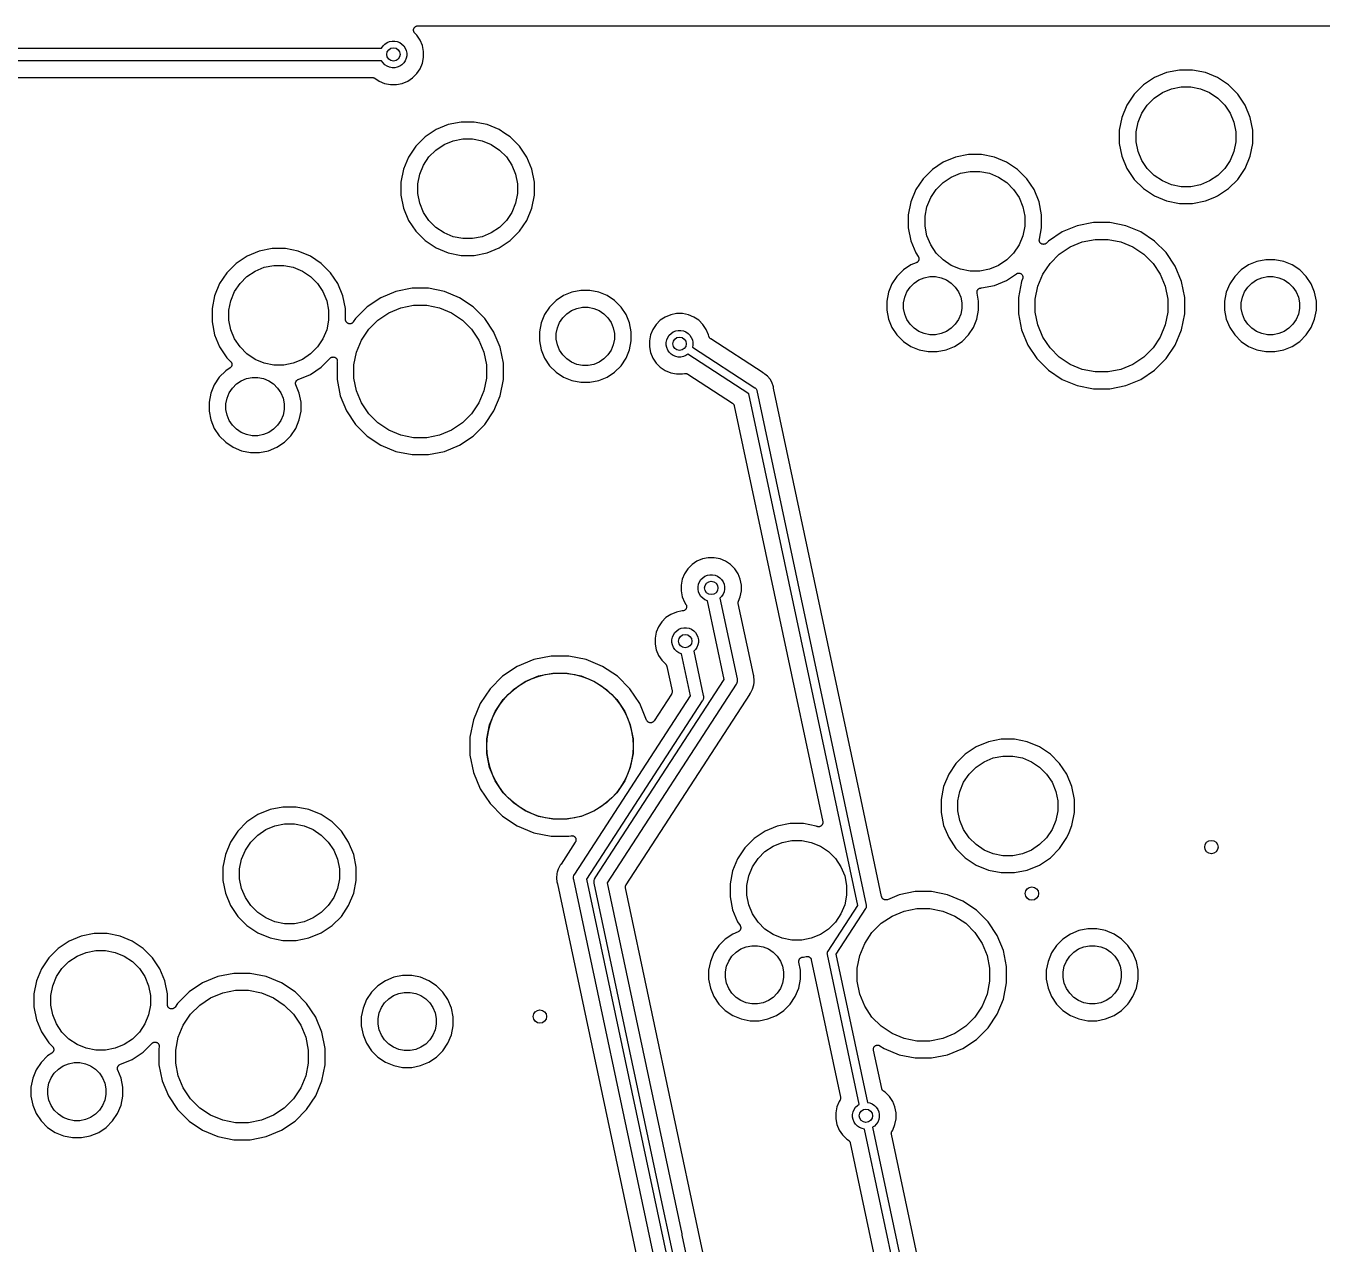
# Model space of a CAD drawing. Extents: x 59 to 2996, y -153 to 1402.
# Drawn here: x 698.1 to 737.1, y 672.34 to 708.99 of the extents above; entities that cross this region are included whole.
import ezdxf

# ---------------------------------------------------------------- set-up
doc = ezdxf.new("R2010")
doc.units = 0
doc.layers.get('0').update_dxf_attribs({"linetype": 'CONTINUOUS'})
doc.layers.add('BLACK', color=7, linetype='CONTINUOUS')

msp = doc.modelspace()

# ---------------------------------------------------------------- linework, layer by layer
at = {"color": 2, "linetype": 'Continuous'}
msp.add_circle((714.168, 687.32), 2.2, dxfattribs=at)
at = {"layer": 'BLACK', "linetype": 'Continuous'}
for points in [[(696.89, 707.435), (708.53, 707.435), (708.53, 707.435), (708.53, 707.435), (708.53, 707.435), (708.531, 707.435), (708.543, 707.434), (708.555, 707.432), (708.555, 707.432), (708.556, 707.432), (708.567, 707.429), (708.578, 707.425), (708.579, 707.425), (708.58, 707.425), (708.59, 707.419), (708.6, 707.413), (708.727, 707.329), (708.892, 707.26), (709.068, 707.225), (709.246, 707.225), (709.422, 707.26), (709.587, 707.329), (709.736, 707.428), (709.862, 707.555), (709.962, 707.703), (710.03, 707.869), (710.065, 708.044), (710.065, 708.223), (710.03, 708.398), (709.962, 708.563), (709.862, 708.712), (709.801, 708.774), (709.8, 708.775), (709.8, 708.775), (709.8, 708.775), (709.8, 708.775), (709.792, 708.784), (709.784, 708.794), (709.784, 708.794), (709.784, 708.794), (709.779, 708.805), (709.773, 708.816), (709.773, 708.816), (709.773, 708.816), (709.769, 708.828), (709.766, 708.84), (709.766, 708.84), (709.766, 708.84), (709.765, 708.852), (709.764, 708.864), (709.764, 708.865), (709.764, 708.865), (709.765, 708.877), (709.766, 708.889), (709.766, 708.889), (709.766, 708.889), (709.77, 708.901), (709.774, 708.913), (709.774, 708.913), (709.774, 708.913), (709.78, 708.924), (709.785, 708.934), (709.786, 708.935), (709.786, 708.935), (709.794, 708.944), (709.801, 708.954), (709.801, 708.954), (709.802, 708.954), (709.811, 708.962), (709.82, 708.969), (709.821, 708.969), (709.821, 708.969), (709.832, 708.975), (709.842, 708.981), (709.843, 708.981), (709.843, 708.981), (709.854, 708.984), (709.866, 708.988), (709.866, 708.988), (709.866, 708.988), (709.879, 708.989), (709.891, 708.99), (754.871, 708.99)], [(696.327, 708.324), (708.803, 708.324), (708.846, 708.388), (708.902, 708.444), (708.968, 708.488), (709.04, 708.518), (709.118, 708.533), (709.196, 708.533), (709.274, 708.518), (709.346, 708.488), (709.412, 708.444), (709.468, 708.388), (709.511, 708.323), (709.542, 708.25), (709.557, 708.173), (709.557, 708.094), (709.542, 708.017), (709.511, 707.944), (709.468, 707.878), (709.412, 707.823), (709.346, 707.779), (709.274, 707.749), (709.196, 707.733), (709.118, 707.733), (709.04, 707.749), (708.968, 707.779), (708.902, 707.823), (708.846, 707.878), (708.803, 707.943), (696.397, 707.943)], [(725.968, 667.041), (724.139, 675.644), (724.139, 675.646), (724.139, 675.646), (724.139, 675.646), (724.138, 675.658), (724.136, 675.671), (724.136, 675.671), (724.136, 675.671), (724.138, 675.683), (724.139, 675.695), (724.139, 675.695), (724.139, 675.696), (724.143, 675.708), (724.146, 675.719), (724.146, 675.719), (724.146, 675.719), (724.152, 675.73), (724.158, 675.741), (724.158, 675.741), (724.158, 675.741), (724.178, 675.772), (724.247, 675.937), (724.282, 676.112), (724.282, 676.291), (724.247, 676.467), (724.178, 676.632), (724.079, 676.781), (723.952, 676.907), (723.9, 676.942), (723.899, 676.943), (723.89, 676.95), (723.882, 676.957), (723.881, 676.958), (723.88, 676.959), (723.873, 676.967), (723.866, 676.976), (723.865, 676.977), (723.864, 676.978), (723.859, 676.988), (723.854, 676.997), (723.854, 676.999), (723.853, 677), (723.85, 677.011), (723.847, 677.021), (723.601, 678.175), (723.601, 678.177), (723.601, 678.177), (723.601, 678.178), (723.6, 678.19), (723.599, 678.201), (723.599, 678.202), (723.599, 678.202), (723.6, 678.214), (723.601, 678.226), (723.601, 678.227), (723.601, 678.227), (723.605, 678.238), (723.608, 678.25), (723.608, 678.25), (723.609, 678.251), (723.614, 678.261), (723.62, 678.272), (723.62, 678.272), (723.62, 678.273), (723.628, 678.282), (723.635, 678.291), (723.636, 678.291), (723.636, 678.292), (723.646, 678.299), (723.655, 678.307), (723.655, 678.307), (723.656, 678.307), (723.666, 678.313), (723.676, 678.318), (723.677, 678.319), (723.677, 678.319), (723.689, 678.322), (723.7, 678.326), (723.701, 678.326), (723.701, 678.326), (723.713, 678.327), (723.725, 678.328), (723.725, 678.328), (723.726, 678.328), (723.738, 678.327), (723.749, 678.326), (723.75, 678.326), (723.751, 678.326), (723.762, 678.322), (723.773, 678.319), (723.774, 678.319), (723.774, 678.319), (723.785, 678.313), (723.795, 678.308), (723.796, 678.307), (723.796, 678.307), (723.917, 678.226), (724.373, 678.037), (724.856, 677.941), (725.349, 677.941), (725.832, 678.037), (726.288, 678.226), (726.697, 678.5), (727.046, 678.848), (727.32, 679.258), (727.508, 679.713), (727.604, 680.197), (727.604, 680.689), (727.508, 681.173), (727.32, 681.628), (727.046, 682.038), (726.697, 682.387), (726.288, 682.661), (725.832, 682.849), (725.349, 682.945), (724.856, 682.945), (724.373, 682.849), (724.019, 682.702), (724.017, 682.702), (724.006, 682.699), (723.996, 682.695), (723.994, 682.695), (723.993, 682.695), (723.982, 682.694), (723.971, 682.693), (723.97, 682.693), (723.968, 682.693), (723.957, 682.694), (723.946, 682.695), (723.945, 682.695), (723.944, 682.696), (723.933, 682.699), (723.922, 682.702), (723.921, 682.703), (723.92, 682.703), (723.91, 682.708), (723.9, 682.714), (723.9, 682.714), (723.898, 682.715), (723.89, 682.722), (723.881, 682.729), (723.88, 682.73), (723.879, 682.731), (723.872, 682.74), (723.865, 682.748), (723.865, 682.749), (723.864, 682.75), (723.859, 682.76), (723.853, 682.77), (723.853, 682.771), (723.852, 682.772), (723.849, 682.783), (723.846, 682.793), (723.226, 685.707), (723.226, 685.707), (722.227, 690.411), (720.594, 698.093), (720.593, 698.095), (720.593, 698.1), (720.592, 698.105), (720.589, 698.13), (720.58, 698.159), (720.58, 698.159), (720.552, 698.246), (720.552, 698.246), (720.551, 698.249), (720.491, 698.358), (720.411, 698.454), (720.333, 698.516), (720.333, 698.516), (720.313, 698.531), (720.291, 698.543), (720.289, 698.544), (720.285, 698.547), (720.28, 698.549), (718.702, 699.574), (718.7, 699.575), (718.7, 699.575), (718.7, 699.576), (718.691, 699.583), (718.681, 699.591), (718.681, 699.591), (718.681, 699.591), (718.673, 699.601), (718.665, 699.61), (718.665, 699.61), (718.665, 699.611), (718.659, 699.621), (718.654, 699.632), (718.654, 699.632), (718.653, 699.632), (718.65, 699.645), (718.646, 699.656), (718.646, 699.656), (718.646, 699.656), (718.639, 699.692), (718.571, 699.857), (718.471, 700.006), (718.345, 700.133), (718.196, 700.232), (718.031, 700.3), (717.855, 700.335), (717.677, 700.335), (717.501, 700.3), (717.336, 700.232), (717.187, 700.133), (717.061, 700.006), (716.961, 699.857), (716.893, 699.692), (716.858, 699.517), (716.858, 699.338), (716.893, 699.162), (716.961, 698.997), (717.061, 698.848), (717.187, 698.722), (717.336, 698.623), (717.501, 698.554), (717.677, 698.519), (717.855, 698.519), (717.917, 698.531), (717.919, 698.532), (717.93, 698.533), (717.94, 698.534), (717.942, 698.534), (717.943, 698.534), (717.954, 698.533), (717.965, 698.532), (717.967, 698.531), (717.968, 698.531), (717.978, 698.528), (717.989, 698.525), (717.99, 698.524), (717.992, 698.524), (718.001, 698.518), (718.011, 698.513), (719.358, 697.639), (719.358, 697.638), (719.358, 697.638), (719.358, 697.638), (719.36, 697.638), (719.369, 697.63), (719.378, 697.623), (719.378, 697.622), (719.379, 697.622), (719.386, 697.613), (719.394, 697.604), (719.394, 697.603), (719.394, 697.603), (719.4, 697.592), (719.406, 697.582), (719.406, 697.581), (719.406, 697.581), (719.41, 697.57), (719.413, 697.558), (722.072, 685.049), (722.072, 685.048), (722.072, 685.047), (722.073, 685.046), (722.074, 685.035), (722.075, 685.023), (722.075, 685.022), (722.075, 685.022), (722.074, 685.01), (722.072, 684.998), (722.072, 684.998), (722.072, 684.997), (722.069, 684.986), (722.065, 684.974), (722.065, 684.974), (722.065, 684.973), (722.059, 684.963), (722.054, 684.953), (722.053, 684.952), (722.053, 684.952), (722.045, 684.943), (722.038, 684.933), (722.037, 684.933), (722.037, 684.933), (722.028, 684.925), (722.019, 684.918), (722.018, 684.917), (722.018, 684.917), (722.007, 684.911), (721.997, 684.906), (721.996, 684.906), (721.996, 684.905), (721.985, 684.902), (721.973, 684.898), (721.973, 684.898), (721.972, 684.898), (721.96, 684.897), (721.949, 684.896), (721.948, 684.896), (721.948, 684.896), (721.936, 684.897), (721.924, 684.898), (721.923, 684.898), (721.923, 684.898), (721.912, 684.902), (721.9, 684.905), (721.9, 684.905), (721.899, 684.906), (721.878, 684.914), (721.49, 684.991), (721.095, 684.991), (720.707, 684.914), (720.341, 684.763), (720.012, 684.543), (719.733, 684.263), (719.513, 683.935), (719.362, 683.569), (719.284, 683.181), (719.284, 682.786), (719.362, 682.398), (719.513, 682.032), (719.586, 681.924), (719.586, 681.923), (719.586, 681.923), (719.586, 681.923), (719.587, 681.922), (719.592, 681.911), (719.598, 681.901), (719.598, 681.901), (719.598, 681.9), (719.601, 681.889), (719.605, 681.877), (719.605, 681.877), (719.605, 681.876), (719.606, 681.865), (719.607, 681.852), (719.607, 681.852), (719.607, 681.852), (719.606, 681.84), (719.604, 681.828), (719.604, 681.827), (719.604, 681.827), (719.601, 681.816), (719.597, 681.804), (719.597, 681.804), (719.597, 681.803), (719.591, 681.793), (719.585, 681.782), (719.585, 681.782), (719.585, 681.782), (719.577, 681.772), (719.57, 681.763), (719.569, 681.763), (719.569, 681.763), (719.56, 681.755), (719.55, 681.747), (719.55, 681.747), (719.55, 681.747), (719.539, 681.741), (719.529, 681.736), (719.367, 681.669), (719.141, 681.518), (718.948, 681.325), (718.797, 681.098), (718.693, 680.846), (718.639, 680.579), (718.639, 680.307), (718.693, 680.04), (718.797, 679.788), (718.948, 679.561), (719.141, 679.369), (719.367, 679.217), (719.619, 679.113), (719.886, 679.06), (720.159, 679.06), (720.426, 679.113), (720.678, 679.217), (720.904, 679.369), (721.097, 679.561), (721.248, 679.788), (721.352, 680.04), (721.405, 680.307), (721.405, 680.579), (721.357, 680.823), (721.357, 680.824), (721.357, 680.824), (721.357, 680.824), (721.357, 680.825), (721.356, 680.837), (721.355, 680.849), (721.355, 680.849), (721.355, 680.85), (721.356, 680.862), (721.357, 680.873), (721.357, 680.874), (721.357, 680.874), (721.361, 680.886), (721.364, 680.897), (721.365, 680.898), (721.365, 680.898), (721.37, 680.908), (721.376, 680.919), (721.376, 680.919), (721.377, 680.92), (721.384, 680.929), (721.392, 680.938), (721.392, 680.938), (721.393, 680.939), (721.402, 680.946), (721.411, 680.954), (721.412, 680.954), (721.412, 680.954), (721.422, 680.96), (721.433, 680.965), (721.433, 680.965), (721.434, 680.966), (721.445, 680.969), (721.457, 680.973), (721.457, 680.973), (721.458, 680.973), (721.47, 680.974), (721.482, 680.975), (721.49, 680.975), (721.58, 680.993), (721.582, 680.994), (721.593, 680.995), (721.604, 680.996), (721.605, 680.996), (721.606, 680.996), (721.617, 680.994), (721.628, 680.993), (721.63, 680.993), (721.631, 680.993), (721.642, 680.99), (721.652, 680.986), (721.653, 680.985), (721.655, 680.985), (721.664, 680.98), (721.674, 680.974), (721.675, 680.974), (721.676, 680.973), (721.685, 680.966), (721.694, 680.959), (721.694, 680.958), (721.695, 680.957), (721.702, 680.948), (721.709, 680.94), (721.71, 680.939), (721.711, 680.938), (721.716, 680.928), (721.721, 680.918), (721.722, 680.917), (721.722, 680.916), (721.726, 680.905), (721.729, 680.895), (722.608, 676.759), (722.608, 676.758), (722.608, 676.757), (722.608, 676.757), (722.609, 676.745), (722.611, 676.733), (722.611, 676.733), (722.611, 676.733), (722.609, 676.72), (722.608, 676.708), (722.608, 676.708), (722.608, 676.708), (722.605, 676.696), (722.601, 676.685), (722.601, 676.684), (722.601, 676.684), (722.595, 676.673), (722.589, 676.663), (722.589, 676.662), (722.589, 676.662), (722.569, 676.632), (722.5, 676.467), (722.466, 676.291), (722.466, 676.112), (722.5, 675.937), (722.569, 675.772), (722.668, 675.623), (722.795, 675.496), (722.847, 675.462), (722.848, 675.461), (722.857, 675.454), (722.865, 675.447), (722.866, 675.446), (722.867, 675.445), (722.874, 675.436), (722.881, 675.428), (722.882, 675.426), (722.883, 675.425), (722.888, 675.416), (722.893, 675.406), (722.894, 675.405), (722.894, 675.403), (722.897, 675.393), (722.901, 675.382), (724.729, 666.779)], [(725.293, 666.568), (723.331, 675.802), (723.257, 675.817), (723.184, 675.847), (723.119, 675.891), (723.063, 675.947), (723.019, 676.012), (722.989, 676.085), (722.974, 676.162), (722.974, 676.241), (722.989, 676.318), (723.019, 676.391), (723.063, 676.457), (723.119, 676.512), (723.172, 676.548), (722.215, 681.052), (722.213, 681.057), (722.212, 681.065), (722.21, 681.082), (722.211, 681.085), (722.212, 681.106), (722.219, 681.13), (722.228, 681.146), (722.228, 681.146), (722.231, 681.152), (722.235, 681.157), (723.127, 682.531), (719.855, 697.921), (718.018, 699.115), (717.955, 699.073), (717.883, 699.043), (717.805, 699.027), (717.727, 699.027), (717.649, 699.043), (717.577, 699.073), (717.511, 699.117), (717.455, 699.172), (717.412, 699.238), (717.381, 699.311), (717.366, 699.388), (717.366, 699.467), (717.381, 699.544), (717.412, 699.617), (717.455, 699.682), (717.511, 699.738), (717.577, 699.782), (717.649, 699.812), (717.727, 699.827), (717.805, 699.827), (717.883, 699.812), (717.955, 699.782), (718.021, 699.738), (718.077, 699.682), (718.12, 699.617), (718.151, 699.544), (718.166, 699.467), (718.166, 699.388), (718.153, 699.325), (720.03, 698.106), (720.035, 698.103), (720.04, 698.1), (720.04, 698.099), (720.054, 698.088), (720.069, 698.071), (720.07, 698.069), (720.082, 698.048), (720.088, 698.03), (720.088, 698.03), (720.09, 698.024), (720.09, 698.018), (723.381, 682.538), (723.383, 682.532), (723.383, 682.526), (723.383, 682.526), (723.385, 682.508), (723.385, 682.508), (723.383, 682.483), (723.376, 682.459), (723.368, 682.443), (723.368, 682.443), (723.365, 682.438), (723.361, 682.433), (722.469, 681.059), (723.416, 676.601), (723.49, 676.586), (723.563, 676.556), (723.629, 676.512), (723.684, 676.457), (723.728, 676.391), (723.758, 676.318), (723.774, 676.241), (723.774, 676.162), (723.758, 676.085), (723.728, 676.012), (723.684, 675.947), (723.629, 675.891), (723.575, 675.855), (725.538, 666.621)], [(720.399, 663.013), (718.339, 672.706), (716.139, 683.056), (716.139, 683.056), (716.139, 683.056), (716.139, 683.056), (716.138, 683.057), (716.137, 683.069), (716.136, 683.081), (716.136, 683.081), (716.136, 683.082), (716.137, 683.094), (716.138, 683.105), (716.138, 683.106), (716.138, 683.107), (716.142, 683.118), (716.145, 683.129), (716.145, 683.13), (716.146, 683.13), (716.151, 683.141), (716.157, 683.151), (719.876, 688.879), (719.877, 688.881), (719.881, 688.885), (719.884, 688.889), (719.901, 688.911), (719.914, 688.937), (719.914, 688.937), (719.965, 689.034), (720.003, 689.166), (720.009, 689.24), (720.014, 689.303), (720.002, 689.412), (720.002, 689.412), (720.002, 689.412), (719.999, 689.44), (719.991, 689.467), (719.99, 689.468), (719.989, 689.473), (719.987, 689.479), (719.534, 691.612), (719.534, 691.614), (719.534, 691.614), (719.534, 691.614), (719.532, 691.627), (719.531, 691.639), (719.531, 691.639), (719.531, 691.639), (719.532, 691.651), (719.534, 691.663), (719.534, 691.663), (719.534, 691.664), (719.537, 691.676), (719.541, 691.687), (719.541, 691.687), (719.541, 691.687), (719.594, 691.815), (719.629, 691.99), (719.629, 692.169), (719.594, 692.344), (719.525, 692.51), (719.426, 692.658), (719.299, 692.785), (719.151, 692.884), (718.985, 692.953), (718.81, 692.988), (718.631, 692.988), (718.456, 692.953), (718.29, 692.884), (718.142, 692.785), (718.015, 692.658), (717.916, 692.51), (717.847, 692.344), (717.813, 692.169), (717.813, 691.99), (717.847, 691.815), (717.916, 691.649), (717.958, 691.587), (717.958, 691.586), (717.958, 691.586), (717.958, 691.586), (717.959, 691.586), (717.964, 691.575), (717.97, 691.564), (717.97, 691.564), (717.97, 691.564), (717.973, 691.552), (717.977, 691.54), (717.977, 691.54), (717.977, 691.54), (717.978, 691.528), (717.979, 691.516), (717.979, 691.515), (717.979, 691.515), (717.978, 691.503), (717.976, 691.491), (717.976, 691.491), (717.976, 691.49), (717.973, 691.479), (717.969, 691.467), (717.969, 691.467), (717.969, 691.467), (717.963, 691.456), (717.957, 691.445), (717.957, 691.445), (717.957, 691.445), (717.949, 691.436), (717.941, 691.426), (717.941, 691.426), (717.941, 691.426), (717.932, 691.418), (717.922, 691.411), (717.922, 691.411), (717.922, 691.41), (717.911, 691.405), (717.9, 691.399), (717.9, 691.399), (717.9, 691.399), (717.888, 691.395), (717.877, 691.392), (717.876, 691.392), (717.876, 691.392), (717.864, 691.391), (717.852, 691.389), (717.846, 691.389), (717.671, 691.355), (717.506, 691.286), (717.357, 691.187), (717.23, 691.06), (717.131, 690.912), (717.063, 690.746), (717.028, 690.571), (717.028, 690.392), (717.063, 690.217), (717.131, 690.051), (717.23, 689.903), (717.349, 689.784), (717.35, 689.783), (717.357, 689.774), (717.364, 689.766), (717.365, 689.765), (717.365, 689.764), (717.37, 689.754), (717.376, 689.744), (717.376, 689.743), (717.377, 689.742), (717.38, 689.731), (717.383, 689.721), (717.54, 688.982), (717.54, 688.982), (717.54, 688.982), (717.54, 688.982), (717.541, 688.98), (717.542, 688.969), (717.543, 688.957), (717.543, 688.956), (717.543, 688.956), (717.542, 688.944), (717.541, 688.932), (717.541, 688.932), (717.541, 688.931), (717.537, 688.92), (717.534, 688.908), (717.534, 688.908), (717.533, 688.907), (717.528, 688.897), (717.523, 688.886), (716.999, 688.081), (716.998, 688.079), (716.998, 688.079), (716.998, 688.078), (716.99, 688.069), (716.983, 688.06), (716.982, 688.06), (716.982, 688.059), (716.973, 688.052), (716.963, 688.044), (716.963, 688.044), (716.962, 688.044), (716.952, 688.038), (716.942, 688.033), (716.941, 688.032), (716.941, 688.032), (716.929, 688.029), (716.918, 688.025), (716.917, 688.025), (716.917, 688.025), (716.905, 688.024), (716.893, 688.023), (716.893, 688.023), (716.892, 688.023), (716.88, 688.024), (716.868, 688.025), (716.868, 688.025), (716.867, 688.025), (716.856, 688.029), (716.845, 688.032), (716.844, 688.032), (716.844, 688.033), (716.833, 688.038), (716.823, 688.044), (716.822, 688.044), (716.822, 688.044), (716.813, 688.052), (716.804, 688.059), (716.803, 688.06), (716.803, 688.06), (716.795, 688.069), (716.788, 688.078), (716.787, 688.079), (716.787, 688.079), (716.781, 688.09), (716.776, 688.1), (716.776, 688.101), (716.775, 688.101), (716.567, 688.604), (716.271, 689.047), (715.894, 689.424), (715.45, 689.721), (714.957, 689.925), (714.434, 690.029), (713.901, 690.029), (713.378, 689.925), (712.885, 689.721), (712.441, 689.424), (712.064, 689.047), (711.768, 688.604), (711.564, 688.111), (711.459, 687.588), (711.459, 687.054), (711.564, 686.531), (711.768, 686.038), (712.064, 685.595), (712.441, 685.217), (712.885, 684.921), (713.378, 684.717), (713.901, 684.613), (714.434, 684.613), (714.498, 684.626), (714.5, 684.626), (714.512, 684.627), (714.523, 684.628), (714.524, 684.628), (714.525, 684.628), (714.536, 684.627), (714.547, 684.626), (714.549, 684.625), (714.55, 684.625), (714.56, 684.622), (714.571, 684.619), (714.572, 684.618), (714.573, 684.618), (714.583, 684.612), (714.593, 684.607), (714.594, 684.606), (714.595, 684.606), (714.604, 684.599), (714.612, 684.592), (714.613, 684.591), (714.614, 684.59), (714.621, 684.581), (714.628, 684.573), (714.629, 684.572), (714.629, 684.571), (714.635, 684.561), (714.64, 684.551), (714.64, 684.55), (714.641, 684.549), (714.644, 684.538), (714.648, 684.527), (714.648, 684.526), (714.648, 684.525), (714.649, 684.514), (714.65, 684.502), (714.65, 684.501), (714.65, 684.5), (714.649, 684.489), (714.648, 684.478), (714.648, 684.477), (714.648, 684.476), (714.644, 684.465), (714.641, 684.454), (714.641, 684.453), (714.64, 684.452), (714.635, 684.442), (714.63, 684.432), (714.202, 683.774), (714.201, 683.772), (714.198, 683.768), (714.195, 683.764), (714.177, 683.742), (714.164, 683.717), (714.164, 683.717), (714.114, 683.619), (714.088, 683.53), (714.088, 683.53), (714.076, 683.487), (714.064, 683.35), (714.076, 683.242), (714.076, 683.242), (714.08, 683.213), (714.088, 683.187), (714.089, 683.185), (714.09, 683.18), (714.091, 683.175), (718.395, 662.926)], [(719.576, 662.609), (717.466, 672.534), (717.466, 672.534), (717.465, 672.54), (717.277, 673.426), (717.277, 673.426), (715.2, 683.196), (715.197, 683.205), (715.196, 683.214), (715.196, 683.214), (715.193, 683.242), (715.193, 683.246), (715.196, 683.28), (715.207, 683.316), (715.211, 683.324), (715.224, 683.349), (715.23, 683.356), (719.11, 689.331), (718.608, 691.694), (718.604, 691.695), (718.531, 691.725), (718.466, 691.769), (718.41, 691.825), (718.366, 691.89), (718.336, 691.963), (718.321, 692.04), (718.321, 692.119), (718.336, 692.196), (718.366, 692.269), (718.41, 692.335), (718.466, 692.39), (718.531, 692.434), (718.604, 692.464), (718.681, 692.48), (718.76, 692.48), (718.837, 692.464), (718.91, 692.434), (718.976, 692.39), (719.031, 692.335), (719.075, 692.269), (719.105, 692.196), (719.121, 692.119), (719.121, 692.04), (719.105, 691.963), (719.075, 691.89), (719.031, 691.825), (718.98, 691.774), (719.497, 689.342), (719.5, 689.333), (719.501, 689.324), (719.501, 689.324), (719.504, 689.296), (719.504, 689.296), (719.501, 689.259), (719.49, 689.223), (719.478, 689.198), (719.478, 689.198), (719.473, 689.189), (719.467, 689.182), (715.587, 683.207), (717.83, 672.653), (717.839, 672.613), (717.839, 672.613), (719.934, 662.756)], [(719.058, 662.253), (714.582, 683.311), (714.579, 683.32), (714.578, 683.329), (714.578, 683.329), (714.575, 683.357), (714.575, 683.36), (714.577, 683.384), (714.578, 683.394), (714.588, 683.43), (714.606, 683.464), (714.611, 683.471), (718.092, 688.83), (717.823, 690.096), (717.819, 690.097), (717.746, 690.127), (717.681, 690.171), (717.625, 690.226), (717.581, 690.292), (717.551, 690.365), (717.536, 690.442), (717.536, 690.521), (717.551, 690.598), (717.581, 690.671), (717.625, 690.736), (717.681, 690.792), (717.746, 690.836), (717.819, 690.866), (717.896, 690.881), (717.975, 690.881), (718.052, 690.866), (718.125, 690.836), (718.191, 690.792), (718.246, 690.736), (718.29, 690.671), (718.32, 690.598), (718.336, 690.521), (718.336, 690.442), (718.32, 690.365), (718.29, 690.292), (718.246, 690.226), (718.195, 690.176), (718.479, 688.842), (718.482, 688.833), (718.486, 688.795), (718.483, 688.758), (718.477, 688.737), (718.472, 688.722), (718.455, 688.689), (718.449, 688.681), (714.969, 683.322), (719.416, 662.4)]]:
    msp.add_lwpolyline(points, dxfattribs=at)
for points in [[(732.417, 707.584), (732.051, 707.433), (731.722, 707.213), (731.443, 706.933), (731.223, 706.605), (731.072, 706.239), (730.994, 705.851), (730.994, 705.456), (731.072, 705.068), (731.223, 704.702), (731.443, 704.373), (731.722, 704.094), (732.051, 703.874), (732.417, 703.723), (732.805, 703.645), (733.2, 703.645), (733.588, 703.723), (733.874, 703.841), (733.874, 703.841), (733.954, 703.874), (734.283, 704.094), (734.562, 704.373), (734.782, 704.702), (734.933, 705.068), (735.01, 705.456), (735.01, 705.851), (734.933, 706.239), (734.782, 706.605), (734.562, 706.933), (734.283, 707.213), (733.954, 707.433), (733.588, 707.584), (733.2, 707.661), (732.805, 707.661)], [(733.713, 706.983), (733.959, 706.819), (734.168, 706.61), (734.332, 706.364), (734.445, 706.091), (734.502, 705.801), (734.502, 705.506), (734.445, 705.216), (734.332, 704.943), (734.168, 704.697), (733.959, 704.488), (733.713, 704.324), (733.44, 704.211), (733.15, 704.153), (732.855, 704.153), (732.565, 704.211), (732.292, 704.324), (732.046, 704.488), (731.837, 704.697), (731.673, 704.943), (731.56, 705.216), (731.502, 705.506), (731.502, 705.801), (731.56, 706.091), (731.673, 706.364), (731.837, 706.61), (732.046, 706.819), (732.292, 706.983), (732.565, 707.096), (732.855, 707.153), (733.15, 707.153), (733.44, 707.096)], [(710.805, 706.021), (710.44, 705.87), (710.111, 705.65), (709.831, 705.371), (709.611, 705.042), (709.46, 704.676), (709.383, 704.288), (709.383, 703.893), (709.46, 703.505), (709.611, 703.139), (709.831, 702.81), (710.111, 702.531), (710.44, 702.311), (710.805, 702.16), (711.193, 702.082), (711.589, 702.082), (711.977, 702.16), (712.342, 702.311), (712.671, 702.531), (712.951, 702.81), (713.17, 703.139), (713.322, 703.505), (713.399, 703.893), (713.399, 704.288), (713.322, 704.676), (713.17, 705.042), (712.951, 705.371), (712.671, 705.65), (712.509, 705.758), (712.509, 705.758), (712.342, 705.87), (711.977, 706.021), (711.589, 706.098), (711.193, 706.098)], [(712.101, 705.42), (712.347, 705.256), (712.556, 705.047), (712.72, 704.801), (712.833, 704.528), (712.891, 704.238), (712.891, 703.943), (712.833, 703.653), (712.72, 703.38), (712.556, 703.134), (712.347, 702.925), (712.101, 702.761), (711.828, 702.648), (711.539, 702.59), (711.243, 702.59), (710.953, 702.648), (710.68, 702.761), (710.435, 702.925), (710.226, 703.134), (710.062, 703.38), (709.948, 703.653), (709.891, 703.943), (709.891, 704.238), (709.948, 704.528), (710.062, 704.801), (710.226, 705.047), (710.435, 705.256), (710.68, 705.42), (710.953, 705.533), (711.243, 705.59), (711.539, 705.59), (711.828, 705.533)], [(732.68, 701.758), (732.406, 702.168), (732.057, 702.517), (731.648, 702.791), (731.192, 702.979), (730.709, 703.075), (730.216, 703.075), (729.733, 702.979), (729.277, 702.791), (728.868, 702.517), (728.806, 702.455), (728.805, 702.454), (728.805, 702.454), (728.805, 702.454), (728.805, 702.454), (728.795, 702.446), (728.786, 702.439), (728.786, 702.439), (728.785, 702.438), (728.775, 702.433), (728.764, 702.427), (728.764, 702.427), (728.763, 702.427), (728.752, 702.424), (728.74, 702.42), (728.74, 702.42), (728.74, 702.42), (728.727, 702.419), (728.715, 702.418), (728.715, 702.418), (728.715, 702.418), (728.703, 702.419), (728.691, 702.421), (728.69, 702.421), (728.69, 702.421), (728.679, 702.424), (728.667, 702.428), (728.667, 702.428), (728.667, 702.428), (728.656, 702.434), (728.645, 702.44), (728.645, 702.44), (728.645, 702.44), (728.635, 702.448), (728.626, 702.456), (728.626, 702.456), (728.626, 702.456), (728.618, 702.465), (728.61, 702.475), (728.61, 702.475), (728.61, 702.475), (728.605, 702.486), (728.599, 702.497), (728.599, 702.497), (728.599, 702.497), (728.595, 702.509), (728.592, 702.52), (728.592, 702.521), (728.592, 702.521), (728.59, 702.533), (728.589, 702.545), (728.589, 702.545), (728.589, 702.545), (728.59, 702.558), (728.592, 702.57), (728.66, 702.916), (728.66, 703.311), (728.583, 703.699), (728.432, 704.065), (728.212, 704.393), (727.933, 704.673), (727.604, 704.893), (727.238, 705.044), (726.85, 705.121), (726.455, 705.121), (726.067, 705.044), (725.701, 704.893), (725.372, 704.673), (725.093, 704.393), (724.873, 704.065), (724.722, 703.699), (724.644, 703.311), (724.644, 702.916), (724.722, 702.528), (724.873, 702.162), (724.946, 702.054), (724.946, 702.053), (724.946, 702.053), (724.946, 702.053), (724.947, 702.052), (724.952, 702.041), (724.958, 702.031), (724.958, 702.031), (724.958, 702.03), (724.961, 702.019), (724.965, 702.007), (724.965, 702.007), (724.965, 702.006), (724.966, 701.995), (724.967, 701.982), (724.967, 701.982), (724.967, 701.982), (724.966, 701.97), (724.964, 701.958), (724.964, 701.957), (724.964, 701.957), (724.961, 701.946), (724.957, 701.934), (724.957, 701.934), (724.957, 701.933), (724.951, 701.923), (724.945, 701.912), (724.945, 701.912), (724.945, 701.912), (724.937, 701.902), (724.93, 701.893), (724.929, 701.893), (724.929, 701.893), (724.92, 701.885), (724.91, 701.877), (724.91, 701.877), (724.91, 701.877), (724.899, 701.871), (724.889, 701.866), (724.727, 701.799), (724.501, 701.648), (724.308, 701.455), (724.157, 701.228), (724.053, 700.977), (723.999, 700.71), (723.999, 700.437), (724.053, 700.17), (724.157, 699.918), (724.308, 699.692), (724.501, 699.499), (724.727, 699.348), (724.979, 699.244), (725.246, 699.19), (725.519, 699.19), (725.786, 699.244), (726.038, 699.348), (726.264, 699.499), (726.457, 699.692), (726.608, 699.918), (726.712, 700.17), (726.765, 700.437), (726.765, 700.71), (726.717, 700.954), (726.717, 700.955), (726.717, 700.955), (726.717, 700.955), (726.717, 700.955), (726.716, 700.967), (726.715, 700.979), (726.715, 700.98), (726.715, 700.98), (726.716, 700.992), (726.717, 701.004), (726.717, 701.004), (726.717, 701.005), (726.721, 701.016), (726.724, 701.028), (726.725, 701.028), (726.725, 701.028), (726.73, 701.039), (726.736, 701.049), (726.736, 701.05), (726.737, 701.05), (726.744, 701.059), (726.752, 701.069), (726.752, 701.069), (726.753, 701.069), (726.762, 701.077), (726.771, 701.084), (726.772, 701.084), (726.772, 701.085), (726.782, 701.09), (726.793, 701.096), (726.794, 701.096), (726.794, 701.096), (726.805, 701.1), (726.817, 701.103), (726.817, 701.103), (726.818, 701.103), (726.83, 701.104), (726.842, 701.105), (726.85, 701.105), (727.238, 701.183), (727.604, 701.334), (727.9, 701.532), (727.901, 701.533), (727.901, 701.533), (727.901, 701.533), (727.901, 701.533), (727.912, 701.538), (727.923, 701.544), (727.923, 701.544), (727.923, 701.544), (727.935, 701.547), (727.947, 701.551), (727.947, 701.551), (727.947, 701.551), (727.959, 701.552), (727.971, 701.553), (727.971, 701.553), (727.972, 701.553), (727.984, 701.552), (727.996, 701.55), (727.996, 701.55), (727.996, 701.55), (728.008, 701.547), (728.02, 701.543), (728.02, 701.543), (728.02, 701.543), (728.03, 701.537), (728.041, 701.531), (728.042, 701.531), (728.042, 701.531), (728.051, 701.524), (728.06, 701.515), (728.061, 701.515), (728.061, 701.515), (728.068, 701.506), (728.076, 701.496), (728.076, 701.496), (728.076, 701.496), (728.082, 701.485), (728.088, 701.474), (728.088, 701.474), (728.088, 701.474), (728.091, 701.462), (728.095, 701.451), (728.095, 701.45), (728.095, 701.45), (728.096, 701.438), (728.097, 701.426), (728.097, 701.426), (728.097, 701.426), (728.096, 701.413), (728.095, 701.401), (728.095, 701.401), (728.095, 701.401), (728.091, 701.389), (728.088, 701.378), (728.057, 701.303), (727.961, 700.82), (727.961, 700.327), (728.057, 699.844), (728.245, 699.388), (728.519, 698.979), (728.868, 698.63), (729.277, 698.356), (729.733, 698.168), (730.216, 698.072), (730.709, 698.072), (731.192, 698.168), (731.648, 698.356), (732.057, 698.63), (732.099, 698.672), (732.406, 698.979), (732.68, 699.388), (732.868, 699.844), (732.964, 700.327), (732.964, 700.82), (732.868, 701.303)], [(727.363, 704.443), (727.609, 704.279), (727.818, 704.07), (727.982, 703.824), (728.095, 703.551), (728.152, 703.261), (728.152, 702.966), (728.095, 702.676), (727.982, 702.403), (727.818, 702.157), (727.609, 701.948), (727.363, 701.784), (727.09, 701.671), (726.8, 701.613), (726.505, 701.613), (726.215, 701.671), (725.942, 701.784), (725.696, 701.948), (725.487, 702.157), (725.323, 702.403), (725.21, 702.676), (725.152, 702.966), (725.152, 703.261), (725.21, 703.551), (725.323, 703.824), (725.487, 704.07), (725.696, 704.279), (725.942, 704.443), (726.215, 704.556), (726.505, 704.613), (726.8, 704.613), (727.09, 704.556)], [(731.407, 702.34), (731.734, 702.122), (732.011, 701.844), (732.229, 701.518), (732.38, 701.155), (732.456, 700.77), (732.456, 700.377), (732.38, 699.992), (732.229, 699.629), (732.011, 699.302), (731.734, 699.025), (731.407, 698.806), (731.044, 698.656), (730.659, 698.58), (730.266, 698.58), (729.881, 698.656), (729.518, 698.806), (729.191, 699.025), (728.914, 699.302), (728.696, 699.629), (728.545, 699.992), (728.469, 700.377), (728.469, 700.77), (728.545, 701.155), (728.696, 701.518), (728.914, 701.844), (729.191, 702.122), (729.518, 702.34), (729.881, 702.491), (730.266, 702.567), (730.659, 702.567), (731.044, 702.491)], [(705.122, 702.217), (704.757, 702.065), (704.428, 701.845), (704.148, 701.566), (703.928, 701.237), (703.777, 700.871), (703.7, 700.484), (703.7, 700.088), (703.777, 699.7), (703.928, 699.335), (704.148, 699.006), (704.26, 698.893), (704.261, 698.893), (704.261, 698.893), (704.261, 698.893), (704.262, 698.892), (704.269, 698.883), (704.277, 698.873), (704.277, 698.873), (704.277, 698.873), (704.283, 698.862), (704.288, 698.851), (704.288, 698.851), (704.289, 698.851), (704.292, 698.839), (704.295, 698.828), (704.295, 698.827), (704.295, 698.827), (704.296, 698.815), (704.298, 698.803), (704.298, 698.802), (704.298, 698.802), (704.296, 698.79), (704.295, 698.778), (704.295, 698.778), (704.295, 698.777), (704.291, 698.766), (704.288, 698.755), (704.288, 698.754), (704.288, 698.754), (704.282, 698.743), (704.276, 698.733), (704.276, 698.732), (704.276, 698.732), (704.268, 698.723), (704.26, 698.714), (704.26, 698.713), (704.26, 698.713), (704.25, 698.705), (704.241, 698.698), (704.112, 698.611), (703.919, 698.419), (703.768, 698.192), (703.664, 697.941), (703.611, 697.673), (703.611, 697.401), (703.664, 697.134), (703.768, 696.882), (703.919, 696.656), (704.112, 696.463), (704.338, 696.312), (704.59, 696.207), (704.857, 696.154), (705.13, 696.154), (705.397, 696.207), (705.649, 696.312), (705.875, 696.463), (706.068, 696.656), (706.219, 696.882), (706.323, 697.134), (706.377, 697.401), (706.377, 697.673), (706.323, 697.941), (706.221, 698.188), (706.221, 698.188), (706.221, 698.188), (706.221, 698.188), (706.22, 698.189), (706.217, 698.201), (706.214, 698.212), (706.214, 698.213), (706.214, 698.213), (706.213, 698.225), (706.211, 698.237), (706.211, 698.237), (706.211, 698.238), (706.213, 698.25), (706.214, 698.261), (706.214, 698.262), (706.214, 698.262), (706.218, 698.274), (706.221, 698.285), (706.221, 698.286), (706.222, 698.286), (706.227, 698.296), (706.233, 698.307), (706.233, 698.307), (706.234, 698.308), (706.241, 698.317), (706.249, 698.326), (706.249, 698.326), (706.249, 698.327), (706.259, 698.334), (706.268, 698.342), (706.268, 698.342), (706.269, 698.342), (706.279, 698.348), (706.29, 698.353), (706.659, 698.506), (706.988, 698.726), (707.254, 698.992), (707.255, 698.993), (707.255, 698.993), (707.255, 698.993), (707.255, 698.993), (707.265, 699.001), (707.274, 699.009), (707.274, 699.009), (707.274, 699.009), (707.285, 699.014), (707.296, 699.02), (707.296, 699.02), (707.296, 699.02), (707.308, 699.024), (707.32, 699.027), (707.32, 699.027), (707.32, 699.027), (707.332, 699.028), (707.345, 699.029), (707.345, 699.029), (707.345, 699.029), (707.357, 699.028), (707.369, 699.027), (707.369, 699.027), (707.37, 699.027), (707.381, 699.023), (707.393, 699.019), (707.393, 699.019), (707.393, 699.019), (707.404, 699.013), (707.415, 699.008), (707.415, 699.007), (707.415, 699.007), (707.424, 698.999), (707.434, 698.992), (707.434, 698.992), (707.434, 698.991), (707.442, 698.982), (707.449, 698.972), (707.449, 698.972), (707.45, 698.972), (707.455, 698.962), (707.461, 698.951), (707.461, 698.95), (707.461, 698.95), (707.464, 698.939), (707.468, 698.927), (707.468, 698.927), (707.468, 698.927), (707.469, 698.915), (707.471, 698.902), (707.471, 698.902), (707.471, 698.902), (707.469, 698.89), (707.468, 698.877), (707.461, 698.84), (707.461, 698.347), (707.557, 697.864), (707.745, 697.408), (708.019, 696.999), (708.368, 696.65), (708.777, 696.376), (709.233, 696.188), (709.716, 696.091), (710.209, 696.091), (710.692, 696.188), (711.148, 696.376), (711.557, 696.65), (711.906, 696.999), (712.18, 697.408), (712.368, 697.864), (712.464, 698.347), (712.464, 698.84), (712.368, 699.323), (712.192, 699.75), (712.192, 699.75), (712.18, 699.778), (711.906, 700.188), (711.557, 700.537), (711.148, 700.811), (710.692, 700.999), (710.209, 701.095), (709.716, 701.095), (709.233, 700.999), (708.777, 700.811), (708.368, 700.537), (708.019, 700.188), (707.948, 700.082), (707.947, 700.081), (707.947, 700.081), (707.947, 700.081), (707.947, 700.081), (707.939, 700.071), (707.932, 700.062), (707.931, 700.062), (707.931, 700.062), (707.922, 700.054), (707.912, 700.046), (707.912, 700.046), (707.912, 700.046), (707.901, 700.041), (707.89, 700.035), (707.89, 700.035), (707.89, 700.035), (707.878, 700.031), (707.866, 700.028), (707.866, 700.028), (707.866, 700.028), (707.854, 700.027), (707.842, 700.026), (707.842, 700.026), (707.841, 700.026), (707.829, 700.027), (707.817, 700.028), (707.817, 700.028), (707.817, 700.028), (707.805, 700.032), (707.793, 700.036), (707.793, 700.036), (707.793, 700.036), (707.783, 700.042), (707.772, 700.047), (707.772, 700.048), (707.771, 700.048), (707.762, 700.055), (707.753, 700.063), (707.752, 700.063), (707.752, 700.063), (707.745, 700.073), (707.737, 700.082), (707.737, 700.083), (707.737, 700.083), (707.731, 700.093), (707.725, 700.104), (707.725, 700.104), (707.725, 700.105), (707.722, 700.116), (707.718, 700.128), (707.718, 700.128), (707.718, 700.128), (707.717, 700.141), (707.716, 700.153), (707.716, 700.484), (707.638, 700.871), (707.487, 701.237), (707.267, 701.566), (706.988, 701.845), (706.659, 702.065), (706.293, 702.217), (705.905, 702.294), (705.51, 702.294)], [(735.139, 701.903), (734.887, 701.799), (734.661, 701.648), (734.468, 701.455), (734.317, 701.228), (734.213, 700.977), (734.159, 700.71), (734.159, 700.437), (734.213, 700.17), (734.317, 699.918), (734.468, 699.692), (734.661, 699.499), (734.887, 699.348), (735.139, 699.244), (735.406, 699.19), (735.679, 699.19), (735.946, 699.244), (736.198, 699.348), (736.424, 699.499), (736.617, 699.692), (736.768, 699.918), (736.872, 700.17), (736.925, 700.437), (736.925, 700.71), (736.872, 700.977), (736.768, 701.228), (736.617, 701.455), (736.424, 701.648), (736.198, 701.799), (735.946, 701.903), (735.679, 701.956), (735.406, 701.956)], [(706.418, 701.615), (706.664, 701.451), (706.873, 701.242), (707.037, 700.996), (707.15, 700.723), (707.208, 700.433), (707.208, 700.138), (707.15, 699.848), (707.037, 699.575), (706.873, 699.33), (706.664, 699.121), (706.418, 698.956), (706.145, 698.843), (705.855, 698.786), (705.56, 698.786), (705.27, 698.843), (704.997, 698.956), (704.751, 699.121), (704.543, 699.33), (704.378, 699.575), (704.265, 699.848), (704.208, 700.138), (704.208, 700.433), (704.265, 700.723), (704.378, 700.996), (704.543, 701.242), (704.751, 701.451), (704.997, 701.615), (705.27, 701.728), (705.56, 701.786), (705.855, 701.786), (706.145, 701.728)], [(725.797, 701.349), (725.94, 701.253), (726.062, 701.131), (726.158, 700.988), (726.224, 700.829), (726.257, 700.66), (726.257, 700.487), (726.224, 700.318), (726.158, 700.159), (726.062, 700.016), (725.94, 699.894), (725.797, 699.798), (725.638, 699.732), (725.469, 699.698), (725.296, 699.698), (725.127, 699.732), (724.968, 699.798), (724.825, 699.894), (724.703, 700.016), (724.607, 700.159), (724.541, 700.318), (724.507, 700.487), (724.507, 700.66), (724.541, 700.829), (724.607, 700.988), (724.703, 701.131), (724.825, 701.253), (724.968, 701.349), (725.127, 701.415), (725.296, 701.448), (725.469, 701.448), (725.638, 701.415)], [(735.957, 701.349), (736.1, 701.253), (736.222, 701.131), (736.318, 700.988), (736.384, 700.829), (736.417, 700.66), (736.417, 700.487), (736.384, 700.318), (736.318, 700.159), (736.222, 700.016), (736.1, 699.894), (735.957, 699.798), (735.798, 699.732), (735.629, 699.698), (735.456, 699.698), (735.287, 699.732), (735.128, 699.798), (734.985, 699.894), (734.863, 700.016), (734.767, 700.159), (734.701, 700.318), (734.667, 700.487), (734.667, 700.66), (734.701, 700.829), (734.767, 700.988), (734.863, 701.131), (734.985, 701.253), (735.128, 701.349), (735.287, 701.415), (735.456, 701.448), (735.629, 701.448), (735.798, 701.415)], [(714.528, 700.979), (714.276, 700.875), (714.05, 700.724), (713.857, 700.531), (713.706, 700.305), (713.602, 700.053), (713.548, 699.786), (713.548, 699.513), (713.602, 699.246), (713.706, 698.994), (713.857, 698.768), (714.05, 698.575), (714.276, 698.424), (714.528, 698.32), (714.795, 698.267), (715.068, 698.267), (715.335, 698.32), (715.587, 698.424), (715.813, 698.575), (716.006, 698.768), (716.157, 698.994), (716.261, 699.246), (716.314, 699.513), (716.314, 699.786), (716.261, 700.053), (716.157, 700.305), (716.006, 700.531), (715.905, 700.632), (715.905, 700.632), (715.813, 700.724), (715.587, 700.875), (715.335, 700.979), (715.068, 701.033), (714.795, 701.033)], [(710.907, 700.36), (711.234, 700.142), (711.511, 699.864), (711.729, 699.538), (711.88, 699.175), (711.956, 698.79), (711.956, 698.397), (711.88, 698.012), (711.729, 697.649), (711.511, 697.322), (711.234, 697.045), (710.907, 696.826), (710.544, 696.676), (710.159, 696.599), (709.766, 696.599), (709.381, 696.676), (709.018, 696.826), (708.691, 697.045), (708.414, 697.322), (708.196, 697.649), (708.045, 698.012), (707.969, 698.397), (707.969, 698.79), (708.045, 699.175), (708.196, 699.538), (708.414, 699.864), (708.691, 700.142), (709.018, 700.36), (709.381, 700.511), (709.766, 700.587), (710.159, 700.587), (710.544, 700.511)], [(715.346, 700.425), (715.489, 700.329), (715.611, 700.207), (715.707, 700.064), (715.773, 699.905), (715.806, 699.736), (715.806, 699.563), (715.773, 699.394), (715.707, 699.235), (715.611, 699.092), (715.489, 698.97), (715.346, 698.874), (715.187, 698.808), (715.018, 698.775), (714.845, 698.775), (714.676, 698.808), (714.517, 698.874), (714.374, 698.97), (714.252, 699.092), (714.156, 699.235), (714.09, 699.394), (714.056, 699.563), (714.056, 699.736), (714.09, 699.905), (714.156, 700.064), (714.252, 700.207), (714.374, 700.329), (714.517, 700.425), (714.676, 700.491), (714.845, 700.525), (715.018, 700.525), (715.187, 700.491)], [(705.408, 698.313), (705.551, 698.217), (705.673, 698.095), (705.769, 697.952), (705.835, 697.792), (705.869, 697.623), (705.869, 697.451), (705.835, 697.282), (705.769, 697.123), (705.673, 696.979), (705.551, 696.858), (705.408, 696.762), (705.249, 696.696), (705.08, 696.662), (704.907, 696.662), (704.738, 696.696), (704.579, 696.762), (704.436, 696.858), (704.314, 696.979), (704.218, 697.123), (704.152, 697.282), (704.119, 697.451), (704.119, 697.623), (704.152, 697.792), (704.218, 697.952), (704.314, 698.095), (704.436, 698.217), (704.579, 698.313), (704.738, 698.379), (704.907, 698.412), (705.08, 698.412), (705.249, 698.379)], [(715.21, 689.271), (715.57, 689.03), (715.876, 688.723), (716.117, 688.363), (716.283, 687.963), (716.367, 687.538), (716.367, 687.104), (716.283, 686.679), (716.117, 686.279), (715.876, 685.918), (715.57, 685.612), (715.21, 685.371), (714.809, 685.205), (714.384, 685.121), (713.951, 685.121), (713.526, 685.205), (713.125, 685.371), (712.765, 685.612), (712.459, 685.918), (712.218, 686.279), (712.052, 686.679), (711.967, 687.104), (711.967, 687.538), (712.052, 687.963), (712.218, 688.363), (712.459, 688.723), (712.765, 689.03), (713.125, 689.271), (713.526, 689.436), (713.951, 689.521), (714.384, 689.521), (714.809, 689.436)], [(727.057, 687.454), (726.691, 687.303), (726.362, 687.083), (726.083, 686.803), (725.863, 686.475), (725.712, 686.109), (725.634, 685.721), (725.634, 685.326), (725.712, 684.938), (725.863, 684.572), (726.083, 684.243), (726.362, 683.964), (726.691, 683.744), (727.057, 683.593), (727.445, 683.515), (727.84, 683.515), (728.228, 683.593), (728.594, 683.744), (728.923, 683.964), (729.202, 684.243), (729.422, 684.572), (729.484, 684.722), (729.484, 684.722), (729.573, 684.938), (729.65, 685.326), (729.65, 685.721), (729.573, 686.109), (729.422, 686.475), (729.202, 686.803), (728.923, 687.083), (728.594, 687.303), (728.228, 687.454), (727.84, 687.531), (727.445, 687.531)], [(728.353, 686.853), (728.599, 686.689), (728.808, 686.48), (728.972, 686.234), (729.085, 685.961), (729.142, 685.671), (729.142, 685.376), (729.085, 685.086), (728.972, 684.813), (728.808, 684.567), (728.599, 684.358), (728.353, 684.194), (728.08, 684.081), (727.79, 684.023), (727.495, 684.023), (727.205, 684.081), (726.932, 684.194), (726.686, 684.358), (726.477, 684.567), (726.313, 684.813), (726.2, 685.086), (726.142, 685.376), (726.142, 685.671), (726.2, 685.961), (726.313, 686.234), (726.477, 686.48), (726.686, 686.689), (726.932, 686.853), (727.205, 686.966), (727.495, 687.023), (727.79, 687.023), (728.08, 686.966)], [(705.445, 685.411), (705.08, 685.26), (704.751, 685.04), (704.471, 684.761), (704.251, 684.432), (704.1, 684.066), (704.023, 683.678), (704.023, 683.283), (704.1, 682.895), (704.251, 682.529), (704.471, 682.2), (704.751, 681.921), (705.08, 681.701), (705.445, 681.55), (705.833, 681.472), (706.229, 681.472), (706.617, 681.55), (706.982, 681.701), (707.311, 681.921), (707.591, 682.2), (707.81, 682.529), (707.962, 682.895), (708.039, 683.283), (708.039, 683.678), (707.962, 684.066), (707.81, 684.432), (707.591, 684.761), (707.311, 685.04), (706.982, 685.26), (706.617, 685.411), (706.229, 685.488), (705.833, 685.488)], [(706.741, 684.81), (706.987, 684.646), (707.196, 684.437), (707.36, 684.191), (707.473, 683.918), (707.531, 683.628), (707.531, 683.333), (707.473, 683.043), (707.36, 682.77), (707.196, 682.524), (706.987, 682.315), (706.741, 682.151), (706.468, 682.038), (706.179, 681.98), (705.883, 681.98), (705.593, 682.038), (705.32, 682.151), (705.075, 682.315), (704.866, 682.524), (704.702, 682.77), (704.588, 683.043), (704.531, 683.333), (704.531, 683.628), (704.588, 683.918), (704.702, 684.191), (704.866, 684.437), (705.075, 684.646), (705.32, 684.81), (705.593, 684.923), (705.883, 684.98), (706.179, 684.98), (706.468, 684.923)], [(722.003, 684.313), (722.249, 684.149), (722.458, 683.94), (722.622, 683.694), (722.735, 683.421), (722.792, 683.131), (722.792, 682.836), (722.735, 682.546), (722.622, 682.273), (722.458, 682.027), (722.249, 681.818), (722.003, 681.654), (721.73, 681.541), (721.44, 681.483), (721.145, 681.483), (720.855, 681.541), (720.582, 681.654), (720.336, 681.818), (720.127, 682.027), (719.963, 682.273), (719.85, 682.546), (719.792, 682.836), (719.792, 683.131), (719.85, 683.421), (719.963, 683.694), (720.127, 683.94), (720.336, 684.149), (720.582, 684.313), (720.855, 684.426), (721.145, 684.483), (721.44, 684.483), (721.73, 684.426)], [(726.047, 682.21), (726.374, 681.992), (726.651, 681.714), (726.869, 681.388), (727.02, 681.025), (727.096, 680.639), (727.096, 680.247), (727.02, 679.861), (726.869, 679.498), (726.651, 679.172), (726.374, 678.894), (726.047, 678.676), (725.684, 678.526), (725.299, 678.449), (724.906, 678.449), (724.521, 678.526), (724.158, 678.676), (723.831, 678.894), (723.554, 679.172), (723.336, 679.498), (723.185, 679.861), (723.109, 680.247), (723.109, 680.639), (723.185, 681.025), (723.336, 681.388), (723.554, 681.714), (723.831, 681.992), (724.158, 682.21), (724.521, 682.361), (724.906, 682.437), (725.299, 682.437), (725.684, 682.361)], [(699.762, 681.607), (699.397, 681.455), (699.068, 681.235), (698.788, 680.955), (698.568, 680.626), (698.417, 680.261), (698.34, 679.873), (698.34, 679.478), (698.417, 679.09), (698.568, 678.724), (698.788, 678.395), (698.9, 678.283), (698.901, 678.282), (698.901, 678.282), (698.901, 678.282), (698.902, 678.282), (698.909, 678.272), (698.917, 678.263), (698.917, 678.262), (698.917, 678.262), (698.923, 678.251), (698.928, 678.241), (698.928, 678.24), (698.929, 678.24), (698.932, 678.229), (698.935, 678.217), (698.935, 678.217), (698.935, 678.216), (698.936, 678.204), (698.938, 678.192), (698.938, 678.192), (698.938, 678.192), (698.936, 678.18), (698.935, 678.168), (698.935, 678.167), (698.935, 678.167), (698.931, 678.156), (698.928, 678.144), (698.928, 678.144), (698.928, 678.143), (698.922, 678.133), (698.916, 678.122), (698.916, 678.122), (698.916, 678.122), (698.908, 678.112), (698.9, 678.103), (698.9, 678.103), (698.9, 678.103), (698.89, 678.095), (698.881, 678.087), (698.752, 678.001), (698.559, 677.808), (698.408, 677.582), (698.304, 677.33), (698.25, 677.063), (698.25, 676.791), (698.304, 676.523), (698.408, 676.272), (698.559, 676.045), (698.752, 675.853), (698.978, 675.701), (699.23, 675.597), (699.497, 675.544), (699.77, 675.544), (700.037, 675.597), (700.289, 675.701), (700.515, 675.853), (700.708, 676.045), (700.859, 676.272), (700.963, 676.523), (701.016, 676.791), (701.016, 677.063), (700.963, 677.33), (700.861, 677.577), (700.861, 677.578), (700.861, 677.578), (700.861, 677.578), (700.86, 677.579), (700.857, 677.59), (700.854, 677.602), (700.854, 677.602), (700.854, 677.603), (700.853, 677.614), (700.851, 677.626), (700.851, 677.627), (700.851, 677.627), (700.853, 677.639), (700.854, 677.651), (700.854, 677.651), (700.854, 677.652), (700.858, 677.663), (700.861, 677.675), (700.861, 677.675), (700.862, 677.675), (700.867, 677.686), (700.873, 677.696), (700.873, 677.697), (700.873, 677.697), (700.881, 677.706), (700.889, 677.716), (700.889, 677.716), (700.889, 677.716), (700.899, 677.724), (700.908, 677.731), (700.908, 677.732), (700.909, 677.732), (700.919, 677.737), (700.93, 677.743), (701.299, 677.896), (701.628, 678.116), (701.894, 678.382), (701.895, 678.383), (701.895, 678.383), (701.895, 678.383), (701.895, 678.383), (701.905, 678.391), (701.914, 678.398), (701.914, 678.398), (701.914, 678.398), (701.925, 678.404), (701.936, 678.41), (701.936, 678.41), (701.936, 678.41), (701.948, 678.413), (701.96, 678.417), (701.96, 678.417), (701.96, 678.417), (701.972, 678.418), (701.985, 678.419), (701.985, 678.419), (701.985, 678.419), (701.997, 678.418), (702.009, 678.416), (702.009, 678.416), (702.009, 678.416), (702.021, 678.413), (702.033, 678.409), (702.033, 678.409), (702.033, 678.409), (702.044, 678.403), (702.055, 678.397), (702.055, 678.397), (702.055, 678.397), (702.064, 678.389), (702.074, 678.381), (702.074, 678.381), (702.074, 678.381), (702.082, 678.371), (702.089, 678.362), (702.089, 678.362), (702.09, 678.362), (702.095, 678.351), (702.101, 678.34), (702.101, 678.34), (702.101, 678.34), (702.105, 678.328), (702.108, 678.316), (702.108, 678.316), (702.108, 678.316), (702.109, 678.304), (702.111, 678.292), (702.111, 678.292), (702.111, 678.291), (702.109, 678.279), (702.108, 678.267), (702.101, 678.229), (702.101, 677.737), (702.197, 677.253), (702.385, 676.798), (702.659, 676.388), (703.008, 676.04), (703.417, 675.766), (703.873, 675.577), (704.356, 675.481), (704.849, 675.481), (705.332, 675.577), (705.788, 675.766), (706.197, 676.04), (706.546, 676.388), (706.82, 676.798), (707.008, 677.253), (707.104, 677.737), (707.104, 678.229), (707.008, 678.713), (706.832, 679.139), (706.832, 679.139), (706.82, 679.168), (706.546, 679.578), (706.197, 679.926), (705.788, 680.2), (705.332, 680.389), (704.849, 680.485), (704.356, 680.485), (703.873, 680.389), (703.417, 680.2), (703.008, 679.926), (702.659, 679.578), (702.588, 679.472), (702.587, 679.471), (702.587, 679.471), (702.587, 679.471), (702.587, 679.47), (702.579, 679.461), (702.572, 679.452), (702.571, 679.451), (702.571, 679.451), (702.562, 679.444), (702.552, 679.436), (702.552, 679.436), (702.552, 679.436), (702.541, 679.43), (702.53, 679.425), (702.53, 679.424), (702.53, 679.424), (702.518, 679.421), (702.506, 679.418), (702.506, 679.418), (702.506, 679.417), (702.494, 679.416), (702.482, 679.415), (702.482, 679.415), (702.481, 679.415), (702.469, 679.417), (702.457, 679.418), (702.457, 679.418), (702.457, 679.418), (702.445, 679.422), (702.433, 679.425), (702.433, 679.425), (702.433, 679.425), (702.423, 679.431), (702.412, 679.437), (702.412, 679.437), (702.411, 679.437), (702.402, 679.445), (702.393, 679.453), (702.392, 679.453), (702.392, 679.453), (702.385, 679.462), (702.377, 679.472), (702.377, 679.472), (702.377, 679.472), (702.371, 679.483), (702.365, 679.494), (702.365, 679.494), (702.365, 679.494), (702.362, 679.506), (702.358, 679.518), (702.358, 679.518), (702.358, 679.518), (702.357, 679.53), (702.356, 679.542), (702.356, 679.873), (702.278, 680.261), (702.127, 680.626), (701.907, 680.955), (701.628, 681.235), (701.299, 681.455), (700.933, 681.607), (700.545, 681.684), (700.15, 681.684)], [(729.779, 681.773), (729.527, 681.669), (729.301, 681.518), (729.108, 681.325), (728.957, 681.098), (728.853, 680.846), (728.799, 680.579), (728.799, 680.307), (728.853, 680.04), (728.957, 679.788), (729.108, 679.561), (729.301, 679.369), (729.527, 679.217), (729.779, 679.113), (730.046, 679.06), (730.319, 679.06), (730.586, 679.113), (730.838, 679.217), (731.064, 679.369), (731.257, 679.561), (731.284, 679.602), (731.284, 679.602), (731.408, 679.788), (731.512, 680.04), (731.565, 680.307), (731.565, 680.579), (731.512, 680.846), (731.408, 681.098), (731.257, 681.325), (731.064, 681.518), (730.838, 681.669), (730.586, 681.773), (730.319, 681.826), (730.046, 681.826)], [(720.437, 681.219), (720.58, 681.123), (720.702, 681.001), (720.798, 680.857), (720.864, 680.698), (720.897, 680.529), (720.897, 680.357), (720.864, 680.188), (720.798, 680.028), (720.702, 679.885), (720.58, 679.763), (720.437, 679.668), (720.278, 679.602), (720.109, 679.568), (719.936, 679.568), (719.767, 679.602), (719.608, 679.668), (719.465, 679.763), (719.343, 679.885), (719.247, 680.028), (719.181, 680.188), (719.147, 680.357), (719.147, 680.529), (719.181, 680.698), (719.247, 680.857), (719.343, 681.001), (719.465, 681.123), (719.608, 681.219), (719.767, 681.285), (719.936, 681.318), (720.109, 681.318), (720.278, 681.285)], [(730.597, 681.219), (730.74, 681.123), (730.862, 681.001), (730.958, 680.857), (731.024, 680.698), (731.057, 680.529), (731.057, 680.357), (731.024, 680.188), (730.958, 680.028), (730.862, 679.885), (730.74, 679.763), (730.597, 679.668), (730.438, 679.602), (730.269, 679.568), (730.096, 679.568), (729.927, 679.602), (729.768, 679.668), (729.625, 679.763), (729.503, 679.885), (729.407, 680.028), (729.341, 680.188), (729.307, 680.357), (729.307, 680.529), (729.341, 680.698), (729.407, 680.857), (729.503, 681.001), (729.625, 681.123), (729.768, 681.219), (729.927, 681.285), (730.096, 681.318), (730.269, 681.318), (730.438, 681.285)], [(701.058, 681.005), (701.304, 680.84), (701.513, 680.631), (701.677, 680.386), (701.79, 680.113), (701.848, 679.823), (701.848, 679.528), (701.79, 679.238), (701.677, 678.965), (701.513, 678.719), (701.304, 678.51), (701.058, 678.346), (700.785, 678.233), (700.495, 678.175), (700.2, 678.175), (699.91, 678.233), (699.637, 678.346), (699.391, 678.51), (699.183, 678.719), (699.018, 678.965), (698.905, 679.238), (698.848, 679.528), (698.848, 679.823), (698.905, 680.113), (699.018, 680.386), (699.183, 680.631), (699.391, 680.84), (699.637, 681.005), (699.91, 681.118), (700.2, 681.176), (700.495, 681.176), (700.785, 681.118)], [(709.168, 680.369), (708.916, 680.265), (708.69, 680.113), (708.497, 679.921), (708.346, 679.694), (708.242, 679.443), (708.188, 679.175), (708.188, 678.903), (708.242, 678.636), (708.346, 678.384), (708.497, 678.158), (708.69, 677.965), (708.916, 677.814), (709.168, 677.709), (709.435, 677.656), (709.708, 677.656), (709.975, 677.709), (710.227, 677.814), (710.453, 677.965), (710.646, 678.158), (710.797, 678.384), (710.901, 678.636), (710.954, 678.903), (710.954, 679.175), (710.901, 679.443), (710.797, 679.694), (710.646, 679.921), (710.453, 680.113), (710.227, 680.265), (709.975, 680.369), (709.708, 680.422), (709.435, 680.422)], [(705.547, 679.75), (705.874, 679.532), (706.151, 679.254), (706.369, 678.927), (706.52, 678.565), (706.596, 678.179), (706.596, 677.787), (706.52, 677.401), (706.369, 677.038), (706.151, 676.712), (705.874, 676.434), (705.547, 676.216), (705.184, 676.066), (704.799, 675.989), (704.406, 675.989), (704.021, 676.066), (703.658, 676.216), (703.331, 676.434), (703.054, 676.712), (702.836, 677.038), (702.685, 677.401), (702.609, 677.787), (702.609, 678.179), (702.685, 678.565), (702.836, 678.927), (703.054, 679.254), (703.331, 679.532), (703.658, 679.75), (704.021, 679.9), (704.406, 679.977), (704.799, 679.977), (705.184, 679.9)], [(709.986, 679.815), (710.129, 679.719), (710.251, 679.597), (710.347, 679.454), (710.413, 679.294), (710.446, 679.125), (710.446, 678.953), (710.413, 678.784), (710.347, 678.625), (710.251, 678.481), (710.129, 678.359), (709.986, 678.264), (709.827, 678.198), (709.658, 678.164), (709.485, 678.164), (709.316, 678.198), (709.157, 678.264), (709.014, 678.359), (708.892, 678.481), (708.796, 678.625), (708.73, 678.784), (708.696, 678.953), (708.696, 679.125), (708.73, 679.294), (708.796, 679.454), (708.892, 679.597), (709.014, 679.719), (709.157, 679.815), (709.316, 679.881), (709.485, 679.914), (709.658, 679.914), (709.827, 679.881)], [(700.048, 677.702), (700.191, 677.606), (700.313, 677.485), (700.409, 677.341), (700.475, 677.182), (700.508, 677.013), (700.508, 676.841), (700.475, 676.672), (700.409, 676.512), (700.313, 676.369), (700.191, 676.247), (700.048, 676.151), (699.889, 676.085), (699.72, 676.052), (699.547, 676.052), (699.378, 676.085), (699.219, 676.151), (699.076, 676.247), (698.954, 676.369), (698.858, 676.512), (698.792, 676.672), (698.758, 676.841), (698.758, 677.013), (698.792, 677.182), (698.858, 677.341), (698.954, 677.485), (699.076, 677.606), (699.219, 677.702), (699.378, 677.768), (699.547, 677.802), (699.72, 677.802), (699.889, 677.768)]]:
    msp.add_lwpolyline(points, close=True, dxfattribs=at)
at = {"layer": 'BLACK'}
for centre in [(709.157, 708.133), (717.766, 699.427), (718.721, 692.08), (717.936, 690.481), (733.766, 684.286), (728.366, 682.886), (713.566, 679.186), (723.374, 676.202)]:
    msp.add_circle(centre, 0.2, dxfattribs=at)

doc.saveas('drawing.dxf')
